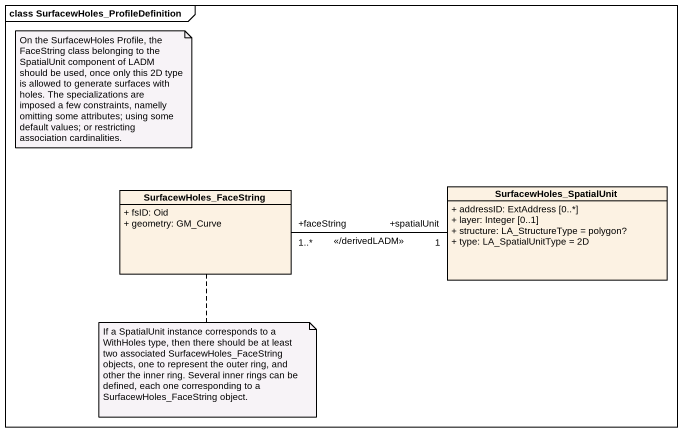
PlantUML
@startuml
mainframe class SurfacewHoles_ProfileDefinition
hide circle
hide empty members
skinparam classAttributeIconSize 0
class SurfacewHoles_FaceString {
  + fsID: Oid
  + geometry: GM_Curve
}
class SurfacewHoles_SpatialUnit {
  + addressID: ExtAddress [0..*]
  + layer: Integer [0..1]
  + structure: LA_StructureType = polygon?
  + type: LA_SpatialUnitType = 2D
}
SurfacewHoles_FaceString "+faceString\n1..*" -right- "+spatialUnit\n1" SurfacewHoles_SpatialUnit : <</derivedLADM>>
note as N1
  On the SurfacewHoles Profile, the FaceString class belonging to the SpatialUnit component of LADM should be used, once only this 2D type is allowed to generate surfaces with holes. The specializations are imposed a few constraints, namelly omitting some attributes; using some default values; or restricting association cardinalities.
end note
note bottom of SurfacewHoles_FaceString : If a SpatialUnit instance corresponds to a WithHoles type, then there should be at least two associated SurfacewHoles_FaceString objects, one to represent the outer ring, and other the inner ring. Several inner rings can be defined, each one corresponding to a SurfacewHoles_FaceString object.
@enduml
